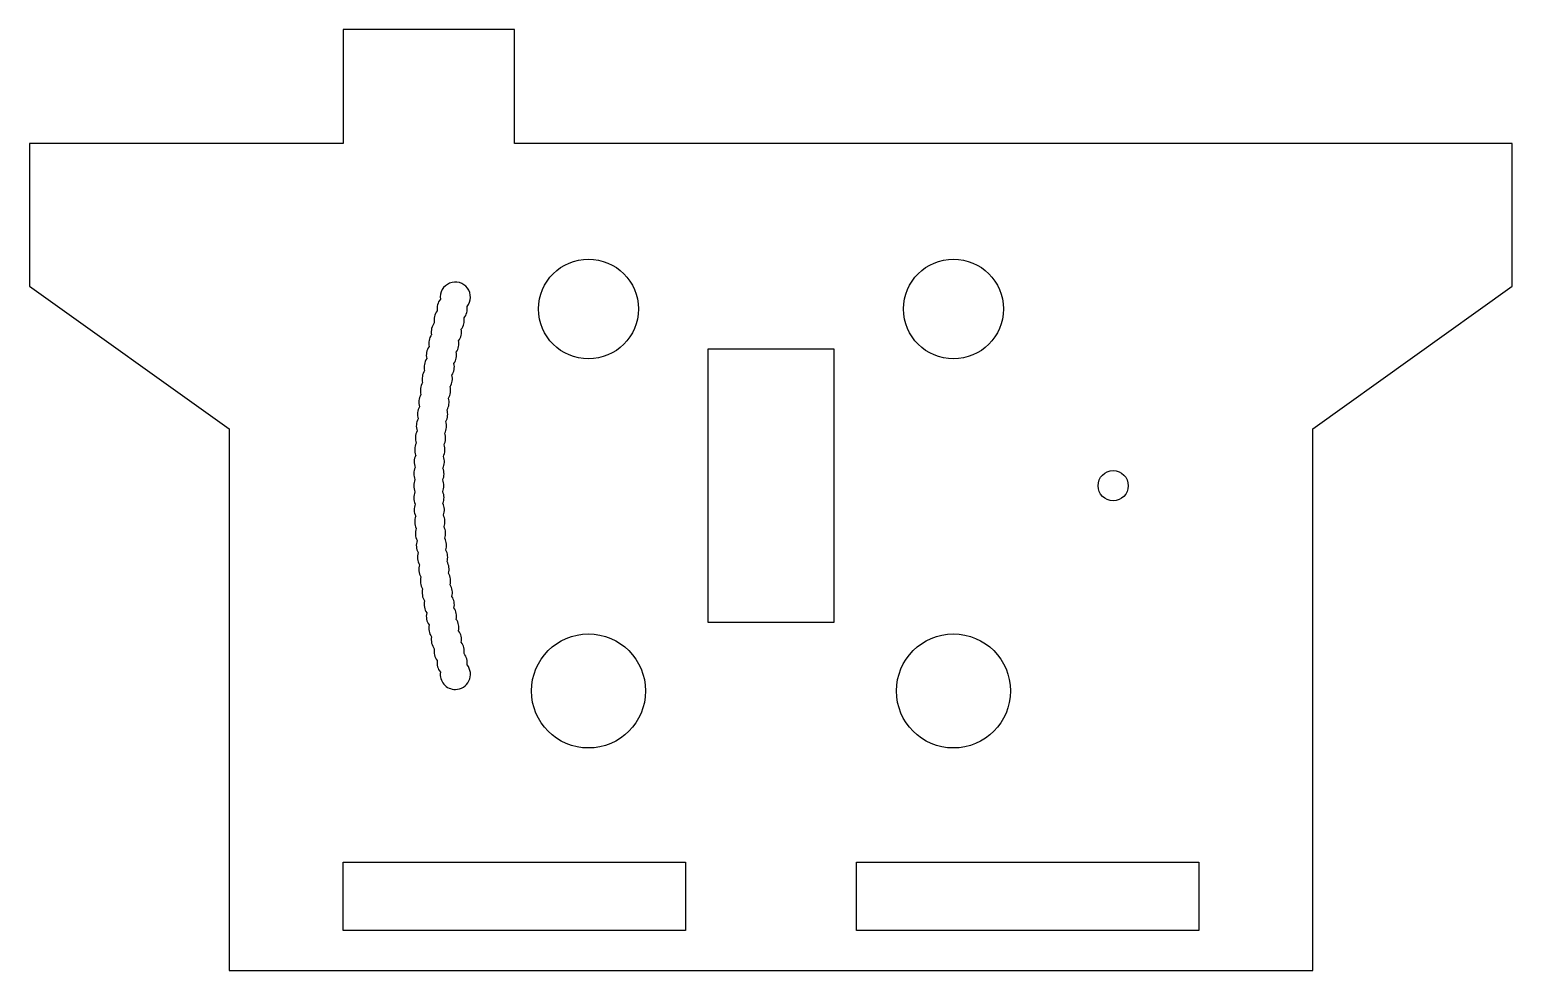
# Model space of a CAD drawing. Header units: millimetres. Extents: x -12.9 to 13.1, y -8.2 to 8.3.
import ezdxf

# ---------------------------------------------------------------- set-up
doc = ezdxf.new("R2010")
doc.units = ezdxf.units.MM

msp = doc.modelspace()

# ---------------------------------------------------------------- linework, layer by layer
for p, q in [((-4.441, 8.316), (-7.441, 8.316)), ((-7.441, 8.316), (-7.441, 6.316)), ((-4.441, 6.316), (-4.441, 8.316)), ((-7.441, 6.316), (-12.941, 6.316)), ((-12.941, 6.316), (-12.941, 3.816)), ((13.059, 6.316), (-4.441, 6.316)), ((13.059, 3.816), (13.059, 6.316)), ((-12.941, 3.816), (-9.441, 1.316)), ((9.559, 1.316), (13.059, 3.816)), ((-1.041, 2.716), (1.159, 2.716)), ((-1.041, -2.084), (-1.041, 2.716)), ((1.159, 2.716), (1.159, -2.084)), ((-9.441, 1.316), (-9.441, -8.184)), ((9.559, -8.184), (9.559, 1.316)), ((1.159, -2.084), (-1.041, -2.084)), ((-7.441, -6.284), (-1.441, -6.284)), ((-7.441, -7.484), (-7.441, -6.284)), ((-1.441, -6.284), (-1.441, -7.484)), ((1.559, -6.284), (7.559, -6.284)), ((1.559, -7.484), (1.559, -6.284)), ((7.559, -6.284), (7.559, -7.484)), ((-1.441, -7.484), (-7.441, -7.484)), ((7.559, -7.484), (1.559, -7.484)), ((-9.441, -8.184), (9.559, -8.184))]:
    msp.add_line(p, q)
for centre, radius in [((-3.141, 3.416), 0.875), ((3.259, 3.416), 0.875), ((6.059, 0.316), 0.265), ((-3.141, -3.284), 1), ((3.259, -3.284), 1)]:
    msp.add_circle(centre, radius)
for centre, start, end in [((-5.476, 3.623), -38.7762, 187.7762), ((-5.584, 3.219), 142.2238, 189.7762), ((-5.532, 3.421), 141.2238, 188.7762), ((-5.532, 3.421), -37.7762, 7.7762), ((-5.633, 3.015), 143.2238, 190.7762), ((-5.584, 3.219), -36.7762, 8.7762), ((-5.678, 2.811), 144.2238, 191.7762), ((-5.678, 2.811), -34.7762, 10.7762), ((-5.633, 3.015), -35.7762, 9.7762), ((-5.72, 2.605), 145.2238, 192.7762), ((-5.72, 2.605), -33.7762, 11.7762), ((-5.758, 2.399), 146.2238, 193.7762), ((-5.758, 2.399), -32.7762, 12.7762), ((-5.824, 1.986), 148.2238, 195.7762), ((-5.793, 2.193), 147.2238, 194.7762), ((-5.793, 2.193), -31.7762, 13.7762), ((-5.851, 1.778), 149.2238, 196.7762), ((-5.851, 1.778), -29.7762, 15.7762), ((-5.824, 1.986), -30.7762, 14.7762), ((-5.875, 1.57), 150.2238, 197.7762), ((-5.875, 1.57), -28.7762, 16.7762), ((-5.895, 1.362), 151.2238, 198.7762), ((-5.895, 1.362), -27.7762, 17.7762), ((-5.924, 0.944), 153.2238, 200.7762), ((-5.911, 1.153), 152.2238, 199.7762), ((-5.911, 1.153), -26.7762, 18.7762), ((-5.933, 0.734), 154.2238, 201.7762), ((-5.933, 0.734), -24.7762, 20.7762), ((-5.924, 0.944), -25.7762, 19.7762), ((-5.939, 0.525), 155.2238, 202.7762), ((-5.939, 0.525), -23.7762, 21.7762), ((-5.941, 0.316), 156.2238, 203.7762), ((-5.941, 0.316), -22.7762, 22.7762), ((-5.939, 0.106), 157.2238, 204.7762), ((-5.939, 0.106), -21.7762, 23.7762), ((-5.933, -0.103), -20.7762, 24.7762), ((-5.933, -0.103), 158.2238, 205.7762), ((-5.924, -0.312), 159.2238, 206.7762), ((-5.924, -0.312), -19.7762, 25.7762), ((-5.911, -0.521), 160.2238, 207.7762), ((-5.911, -0.521), -18.7762, 26.7762), ((-5.895, -0.73), 161.2238, 208.7762), ((-5.895, -0.73), -17.7762, 27.7762), ((-5.875, -0.939), 162.2238, 209.7762), ((-5.875, -0.939), -16.7762, 28.7762), ((-5.851, -1.147), -15.7762, 29.7762), ((-5.851, -1.147), 163.2238, 210.7762), ((-5.824, -1.354), 164.2238, 211.7762), ((-5.824, -1.354), -14.7762, 30.7762), ((-5.793, -1.562), 165.2238, 212.7762), ((-5.793, -1.562), -13.7762, 31.7762), ((-5.758, -1.768), 166.2238, 213.7762), ((-5.758, -1.768), -12.7762, 32.7762), ((-5.72, -1.974), 167.2238, 214.7762), ((-5.72, -1.974), -11.7762, 33.7762), ((-5.678, -2.179), -10.7762, 34.7762), ((-5.678, -2.179), 168.2238, 215.7762), ((-5.633, -2.384), 169.2238, 216.7762), ((-5.633, -2.384), -9.7762, 35.7762), ((-5.584, -2.587), 170.2238, 217.7762), ((-5.584, -2.587), -8.7762, 36.7762), ((-5.532, -2.79), 171.2238, 218.7762), ((-5.476, -2.992), -90, 38.7762), ((-5.532, -2.79), -7.7762, 37.7762), ((-5.476, -2.992), 172.2238, 270)]:
    msp.add_arc(centre, 0.265, start, end)

doc.saveas('drawing.dxf')
